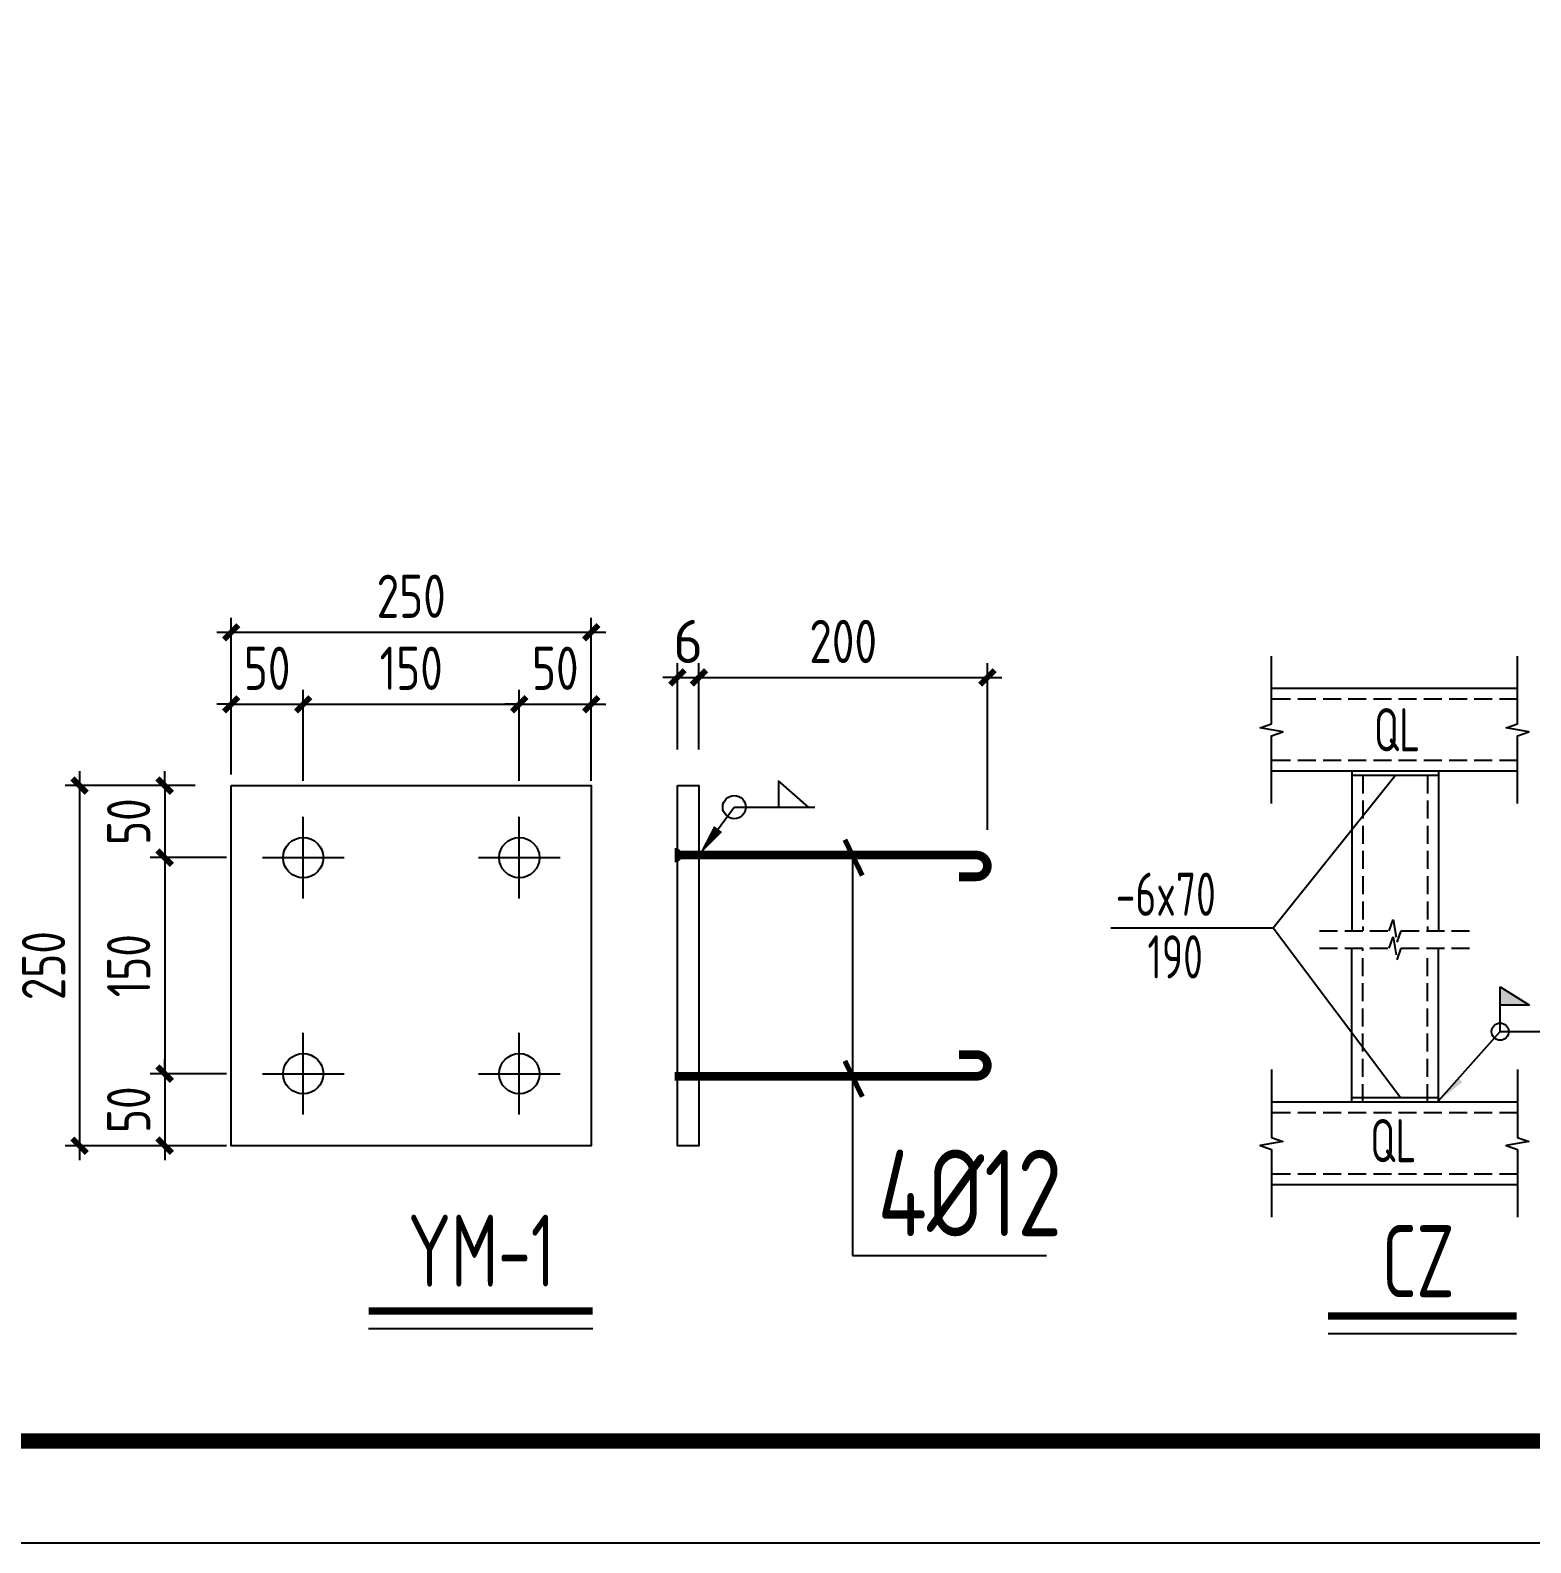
# Model space of a CAD drawing. Extents: x -33967 to 1773478, y -1022458 to -784650.
# Drawn here: x 1446632 to 1467464, y -1022458 to -1001458 of the extents above; entities that cross this region are included whole.
import ezdxf

# ---------------------------------------------------------------- set-up
doc = ezdxf.new("R2010")
doc.units = 0
doc.header["$LTSCALE"] = 1000
doc.header["$MEASUREMENT"] = 0
doc.linetypes.add('DASH', pattern=[0.35, 0.25, -0.1])
for name, color, linetype in [('AXIS', 3, 'Continuous'), ('LT', 27, 'Continuous'), ('PUB_DIM', 3, 'Continuous'), ('PUB_TITLE', 4, 'Continuous'), ('PZ', 202, 'Continuous'), ('REIN', 1, 'Continuous'), ('TEXT', 7, 'Continuous'), ('THIN', 7, 'Continuous'), ('框线', 252, 'Continuous')]:
    doc.layers.add(name, color=color, linetype=linetype)
doc.styles.add('TSSD_Dimension', font='Tssdeng.shx', dxfattribs={"width": 0.8, "bigfont": 'hztxt.shx'})
doc.styles.add('TSSD_Label', font='tssdeng.shx', dxfattribs={"width": 0.7, "bigfont": 'hztxt.shx'})
doc.dimstyles.new('TSSD_20_200', dxfattribs={"dimtxt": 600, "dimasz": 200, "dimexe": 200, "dimexo": 500, "dimgap": 200, "dimtad": 1, "dimdec": 0, "dimlfac": 0.05, "dimzin": 0, "dimdsep": 46, "dimtxsty": 'TSSD_Dimension', "dimblk": 'ARCHTICK', "dimblk1": 'ARCHTICK', "dimblk2": 'ARCHTICK', "dimcen": 0, "dimdle": 200, "dimclrt": 7, "dimadec": 0, "dimazin": 0, "dimtfac": 1, "dimtdec": 0, "dimtix": 1, "dimtmove": 2, "dimatfit": 3, "dimfxl": 1, "dimtolj": 1, "dimtzin": 0, "dimarcsym": 0})

# ---------------------------------------------------------------- blocks, each defined once
blk = doc.blocks.new('_ARROW')
blk.add_solid([(0, 0), (-1, 0.1), (-1, -0.1)])
blk = doc.blocks.new('_ArchTick')
at = {"color": 0, "linetype": 'ByBlock', "const_width": 0.4}
blk.add_lwpolyline([(-0.5, -0.5), (0.5, 0.5)], dxfattribs=at)
blk = doc.blocks.new('*D1920')
at = {"layer": 'AXIS', "color": 0, "linetype": 'ByBlock', "lineweight": -2, "transparency": 16777216}
for p, q in [((1449421, -1011794), (1449421, -1010617)), ((1450421, -1011880), (1450421, -1010617)), ((1449421, -1010817), (1449221, -1010817)), ((1449421, -1010817), (1450421, -1010817)), ((1450421, -1010817), (1450621, -1010817))]:
    blk.add_line(p, q, dxfattribs=at)
at = {"layer": 'Defpoints', "color": 0, "linetype": 'ByBlock', "transparency": 16777216}
for p in [(1450421, -1010817), (1449421, -1012294), (1450421, -1012380)]:
    blk.add_point(p, dxfattribs=at)
at = {"layer": 'AXIS', "color": 0, "linetype": 'ByBlock', "lineweight": -2, "transparency": 16777216, "xscale": 200, "yscale": 200, "zscale": 200}
blk.add_blockref('_ArchTick', (1449421, -1010817), dxfattribs=at)
at = {"layer": 'AXIS', "color": 0, "linetype": 'ByBlock', "lineweight": -2, "transparency": 16777216, "xscale": 200, "yscale": 200, "zscale": 200, "rotation": 180}
blk.add_blockref('_ArchTick', (1450421, -1010817), dxfattribs=at)
at = {"layer": 'AXIS', "color": 7, "linetype": 'ByBlock', "transparency": 16777216, "insert": (1449921, -1010317), "char_height": 600, "attachment_point": 5, "style": 'TSSD_Dimension'}
blk.add_mtext('\\A1;50', dxfattribs=at)
blk = doc.blocks.new('*D1921')
at = {"layer": 'AXIS', "color": 0, "linetype": 'ByBlock', "lineweight": -2, "transparency": 16777216}
for p, q in [((1450421, -1011880), (1450421, -1010617)), ((1453421, -1011880), (1453421, -1010617)), ((1450221, -1010817), (1453621, -1010817))]:
    blk.add_line(p, q, dxfattribs=at)
at = {"layer": 'Defpoints', "color": 0, "linetype": 'ByBlock', "transparency": 16777216}
for p in [(1453421, -1010817), (1450421, -1012380), (1453421, -1012380)]:
    blk.add_point(p, dxfattribs=at)
at = {"layer": 'AXIS', "color": 0, "linetype": 'ByBlock', "lineweight": -2, "transparency": 16777216, "xscale": 200, "yscale": 200, "zscale": 200, "rotation": 180}
blk.add_blockref('_ArchTick', (1450421, -1010817), dxfattribs=at)
at = {"layer": 'AXIS', "color": 0, "linetype": 'ByBlock', "lineweight": -2, "transparency": 16777216, "xscale": 200, "yscale": 200, "zscale": 200}
blk.add_blockref('_ArchTick', (1453421, -1010817), dxfattribs=at)
at = {"layer": 'AXIS', "color": 7, "linetype": 'ByBlock', "transparency": 16777216, "insert": (1451921, -1010317), "char_height": 600, "attachment_point": 5, "style": 'TSSD_Dimension'}
blk.add_mtext('\\A1;150', dxfattribs=at)
blk = doc.blocks.new('*D1922')
at = {"layer": 'AXIS', "color": 0, "linetype": 'ByBlock', "lineweight": -2, "transparency": 16777216}
for p, q in [((1453421, -1011880), (1453421, -1010617)), ((1454421, -1011880), (1454421, -1010617)), ((1453421, -1010817), (1453221, -1010817)), ((1453421, -1010817), (1454421, -1010817)), ((1454421, -1010817), (1454621, -1010817))]:
    blk.add_line(p, q, dxfattribs=at)
at = {"layer": 'Defpoints', "color": 0, "linetype": 'ByBlock', "transparency": 16777216}
for p in [(1454421, -1010817), (1453421, -1012380), (1454421, -1012380)]:
    blk.add_point(p, dxfattribs=at)
at = {"layer": 'AXIS', "color": 0, "linetype": 'ByBlock', "lineweight": -2, "transparency": 16777216, "xscale": 200, "yscale": 200, "zscale": 200}
blk.add_blockref('_ArchTick', (1453421, -1010817), dxfattribs=at)
at = {"layer": 'AXIS', "color": 0, "linetype": 'ByBlock', "lineweight": -2, "transparency": 16777216, "xscale": 200, "yscale": 200, "zscale": 200, "rotation": 180}
blk.add_blockref('_ArchTick', (1454421, -1010817), dxfattribs=at)
at = {"layer": 'AXIS', "color": 7, "linetype": 'ByBlock', "transparency": 16777216, "insert": (1453921, -1010317), "char_height": 600, "attachment_point": 5, "style": 'TSSD_Dimension'}
blk.add_mtext('\\A1;50', dxfattribs=at)
blk = doc.blocks.new('*D1923')
at = {"layer": 'AXIS', "color": 0, "linetype": 'ByBlock', "lineweight": -2, "transparency": 16777216}
for p, q in [((1449421, -1011446), (1449421, -1009617)), ((1454421, -1011446), (1454421, -1009617)), ((1449221, -1009817), (1454621, -1009817))]:
    blk.add_line(p, q, dxfattribs=at)
at = {"layer": 'Defpoints', "color": 0, "linetype": 'ByBlock', "transparency": 16777216}
for p in [(1454421, -1009817), (1449421, -1011946), (1454421, -1011946)]:
    blk.add_point(p, dxfattribs=at)
at = {"layer": 'AXIS', "color": 0, "linetype": 'ByBlock', "lineweight": -2, "transparency": 16777216, "xscale": 200, "yscale": 200, "zscale": 200, "rotation": 180}
blk.add_blockref('_ArchTick', (1449421, -1009817), dxfattribs=at)
at = {"layer": 'AXIS', "color": 0, "linetype": 'ByBlock', "lineweight": -2, "transparency": 16777216, "xscale": 200, "yscale": 200, "zscale": 200}
blk.add_blockref('_ArchTick', (1454421, -1009817), dxfattribs=at)
at = {"layer": 'AXIS', "color": 7, "linetype": 'ByBlock', "transparency": 16777216, "insert": (1451921, -1009317), "char_height": 600, "attachment_point": 5, "style": 'TSSD_Dimension'}
blk.add_mtext('\\A1;250', dxfattribs=at)
blk = doc.blocks.new('*D1924')
at = {"layer": 'AXIS', "color": 0, "linetype": 'ByBlock', "lineweight": -2, "transparency": 16777216}
for p, q in [((1448498, -1011946), (1448498, -1011746)), ((1448921, -1011946), (1448298, -1011946)), ((1448498, -1011946), (1448498, -1012946)), ((1449355, -1012946), (1448298, -1012946)), ((1448498, -1012946), (1448498, -1013146))]:
    blk.add_line(p, q, dxfattribs=at)
at = {"layer": 'Defpoints', "color": 0, "linetype": 'ByBlock', "transparency": 16777216}
for p in [(1449421, -1011946), (1448498, -1012946), (1449855, -1012946)]:
    blk.add_point(p, dxfattribs=at)
at = {"layer": 'AXIS', "color": 0, "linetype": 'ByBlock', "lineweight": -2, "transparency": 16777216, "xscale": 200, "yscale": 200, "zscale": 200}
for p, rotation in [((1448498, -1011946), 270), ((1448498, -1012946), 90)]:
    blk.add_blockref('_ArchTick', p, dxfattribs=dict(at, rotation=rotation))
at = {"layer": 'AXIS', "color": 7, "linetype": 'ByBlock', "transparency": 16777216, "insert": (1447998, -1012446), "char_height": 600, "attachment_point": 5, "rotation": 90, "style": 'TSSD_Dimension'}
blk.add_mtext('\\A1;50', dxfattribs=at)
blk = doc.blocks.new('*D1925')
at = {"layer": 'AXIS', "color": 0, "linetype": 'ByBlock', "lineweight": -2, "transparency": 16777216}
for p, q in [((1448498, -1012746), (1448498, -1016146)), ((1449355, -1012946), (1448298, -1012946)), ((1449355, -1015946), (1448298, -1015946))]:
    blk.add_line(p, q, dxfattribs=at)
at = {"layer": 'Defpoints', "color": 0, "linetype": 'ByBlock', "transparency": 16777216}
for p in [(1449855, -1012946), (1448498, -1015946), (1449855, -1015946)]:
    blk.add_point(p, dxfattribs=at)
at = {"layer": 'AXIS', "color": 0, "linetype": 'ByBlock', "lineweight": -2, "transparency": 16777216, "xscale": 200, "yscale": 200, "zscale": 200}
for p, rotation in [((1448498, -1012946), 90), ((1448498, -1015946), 270)]:
    blk.add_blockref('_ArchTick', p, dxfattribs=dict(at, rotation=rotation))
at = {"layer": 'AXIS', "color": 7, "linetype": 'ByBlock', "transparency": 16777216, "insert": (1447998, -1014446), "char_height": 600, "attachment_point": 5, "rotation": 90, "style": 'TSSD_Dimension'}
blk.add_mtext('\\A1;150', dxfattribs=at)
blk = doc.blocks.new('*D1926')
at = {"layer": 'AXIS', "color": 0, "linetype": 'ByBlock', "lineweight": -2, "transparency": 16777216}
for p, q in [((1448498, -1015946), (1448498, -1015746)), ((1449355, -1015946), (1448298, -1015946)), ((1448498, -1015946), (1448498, -1016946)), ((1449355, -1016946), (1448298, -1016946)), ((1448498, -1016946), (1448498, -1017146))]:
    blk.add_line(p, q, dxfattribs=at)
at = {"layer": 'Defpoints', "color": 0, "linetype": 'ByBlock', "transparency": 16777216}
for p in [(1449855, -1015946), (1448498, -1016946), (1449855, -1016946)]:
    blk.add_point(p, dxfattribs=at)
at = {"layer": 'AXIS', "color": 0, "linetype": 'ByBlock', "lineweight": -2, "transparency": 16777216, "xscale": 200, "yscale": 200, "zscale": 200}
for p, rotation in [((1448498, -1015946), 270), ((1448498, -1016946), 90)]:
    blk.add_blockref('_ArchTick', p, dxfattribs=dict(at, rotation=rotation))
at = {"layer": 'AXIS', "color": 7, "linetype": 'ByBlock', "transparency": 16777216, "insert": (1447998, -1016446), "char_height": 600, "attachment_point": 5, "rotation": 90, "style": 'TSSD_Dimension'}
blk.add_mtext('\\A1;50', dxfattribs=at)
blk = doc.blocks.new('*D1927')
at = {"layer": 'AXIS', "color": 0, "linetype": 'ByBlock', "lineweight": -2, "transparency": 16777216}
for p, q in [((1447317, -1011746), (1447317, -1017146)), ((1448921, -1011946), (1447117, -1011946)), ((1448921, -1016946), (1447117, -1016946))]:
    blk.add_line(p, q, dxfattribs=at)
at = {"layer": 'Defpoints', "color": 0, "linetype": 'ByBlock', "transparency": 16777216}
for p in [(1449421, -1011946), (1447317, -1016946), (1449421, -1016946)]:
    blk.add_point(p, dxfattribs=at)
at = {"layer": 'AXIS', "color": 0, "linetype": 'ByBlock', "lineweight": -2, "transparency": 16777216, "xscale": 200, "yscale": 200, "zscale": 200}
for p, rotation in [((1447317, -1011946), 90), ((1447317, -1016946), 270)]:
    blk.add_blockref('_ArchTick', p, dxfattribs=dict(at, rotation=rotation))
at = {"layer": 'AXIS', "color": 7, "linetype": 'ByBlock', "transparency": 16777216, "insert": (1446817, -1014446), "char_height": 600, "attachment_point": 5, "rotation": 90, "style": 'TSSD_Dimension'}
blk.add_mtext('\\A1;250', dxfattribs=at)
blk = doc.blocks.new('*D1928')
at = {"layer": 'AXIS', "color": 0, "linetype": 'ByBlock', "lineweight": -2, "transparency": 16777216}
for p, q in [((1455616, -1011446), (1455616, -1010244)), ((1455916, -1011446), (1455916, -1010244)), ((1455616, -1010444), (1455416, -1010444)), ((1455616, -1010444), (1455916, -1010444)), ((1455916, -1010444), (1456116, -1010444))]:
    blk.add_line(p, q, dxfattribs=at)
at = {"layer": 'Defpoints', "color": 0, "linetype": 'ByBlock', "transparency": 16777216}
for p in [(1455916, -1010444), (1455616, -1011946), (1455916, -1011946)]:
    blk.add_point(p, dxfattribs=at)
at = {"layer": 'AXIS', "color": 0, "linetype": 'ByBlock', "lineweight": -2, "transparency": 16777216, "xscale": 200, "yscale": 200, "zscale": 200}
blk.add_blockref('_ArchTick', (1455616, -1010444), dxfattribs=at)
at = {"layer": 'AXIS', "color": 0, "linetype": 'ByBlock', "lineweight": -2, "transparency": 16777216, "xscale": 200, "yscale": 200, "zscale": 200, "rotation": 180}
blk.add_blockref('_ArchTick', (1455916, -1010444), dxfattribs=at)
at = {"layer": 'AXIS', "color": 7, "linetype": 'ByBlock', "transparency": 16777216, "insert": (1455766, -1009944), "char_height": 600, "attachment_point": 5, "style": 'TSSD_Dimension'}
blk.add_mtext('\\A1;{\\W1;6}', dxfattribs=at)
blk = doc.blocks.new('*D1929')
at = {"layer": 'AXIS', "color": 0, "linetype": 'ByBlock', "lineweight": -2, "transparency": 16777216}
for p, q in [((1455916, -1011446), (1455916, -1010244)), ((1459920, -1012562), (1459920, -1010244)), ((1455716, -1010444), (1460120, -1010444))]:
    blk.add_line(p, q, dxfattribs=at)
at = {"layer": 'Defpoints', "color": 0, "linetype": 'ByBlock', "transparency": 16777216}
for p in [(1459920, -1010444), (1455916, -1011946), (1459920, -1013062)]:
    blk.add_point(p, dxfattribs=at)
at = {"layer": 'AXIS', "color": 0, "linetype": 'ByBlock', "lineweight": -2, "transparency": 16777216, "xscale": 200, "yscale": 200, "zscale": 200, "rotation": 180}
blk.add_blockref('_ArchTick', (1455916, -1010444), dxfattribs=at)
at = {"layer": 'AXIS', "color": 0, "linetype": 'ByBlock', "lineweight": -2, "transparency": 16777216, "xscale": 200, "yscale": 200, "zscale": 200}
blk.add_blockref('_ArchTick', (1459920, -1010444), dxfattribs=at)
at = {"layer": 'AXIS', "color": 7, "linetype": 'ByBlock', "transparency": 16777216, "insert": (1457918, -1009944), "char_height": 600, "attachment_point": 5, "style": 'TSSD_Dimension'}
blk.add_mtext('\\A1;200', dxfattribs=at)

msp = doc.modelspace()

# ---------------------------------------------------------------- hatches: boundary and pattern name
at = {"layer": 'AXIS', "linetype": 'ByBlock'}
msp.add_hatch(color=256, dxfattribs=at).paths.add_polyline_path([(1467445.4, -1014993.8), (1467038.6, -1014741.1), (1467038.6, -1014993.8)])

# ---------------------------------------------------------------- linework, layer by layer
at = {"color": 1, "const_width": 120.7}
for points in [[(1455580, -1012910.9), (1459768.9, -1012910.9, -1), (1459768.9, -1013212.6), (1459527.5, -1013212.6)], [(1455580, -1015982), (1459768.9, -1015982, 1), (1459768.9, -1015680.3), (1459527.5, -1015680.3)]]:
    msp.add_lwpolyline(points, format="xyb", dxfattribs=at)
at = {"color": 3, "const_width": 100}
for points in [[(1451330.1, -1019241.9), (1454442.2, -1019241.9)], [(1464649.4, -1019310.9), (1467267.8, -1019310.9)]]:
    msp.add_lwpolyline(points, dxfattribs=at)
at = {"color": 3}
for points in [[(1451330.1, -1019481.9), (1454442.2, -1019481.9)], [(1464649.4, -1019550.9), (1467267.8, -1019550.9)]]:
    msp.add_lwpolyline(points, dxfattribs=at)
msp.add_circle((1456405.9, -1012245.2), 160.4)
at = {"layer": 'AXIS', "linetype": 'ByBlock'}
for p, q in [((1463885.7, -1013922.1), (1465581.1, -1011803.6)), ((1458045.5, -1012910.9), (1458045.5, -1018472.3)), ((1461634.4, -1013922.1), (1463885.7, -1013922.1)), ((1463885.7, -1013922.1), (1465658.2, -1016281.8)), ((1467038.6, -1015362.2), (1467038.6, -1014741.1)), ((1467038.6, -1014741.1), (1467445.4, -1014993.8)), ((1467445.4, -1014993.8), (1467038.6, -1014993.8)), ((1467038.6, -1015362.2), (1468591.4, -1015362.2)), ((1458045.5, -1018472.3), (1460739.1, -1018472.3))]:
    msp.add_line(p, q, dxfattribs=at)
at = {"layer": 'AXIS', "linetype": 'ByBlock', "const_width": 70.4}
for points in [[(1458183.5, -1013195.1), (1457942.1, -1012697.8)], [(1458183.5, -1016266.2), (1457942.1, -1015768.9)]]:
    msp.add_lwpolyline(points, dxfattribs=at)
at = {"layer": 'AXIS', "linetype": 'ByBlock'}
msp.add_lwpolyline([(1466181.2, -1016322.9), (1467038.6, -1015362.2)], dxfattribs=at)
msp.add_circle((1467038.6, -1015362.2), 119.1, dxfattribs=at)
at = {"layer": 'LT'}
for p, q in [((1467279.7, -1010596.8), (1463864.9, -1010596.8)), ((1467279.7, -1011745.5), (1463864.9, -1011745.5)), ((1464981, -1011745.5), (1464981, -1013963.7)), ((1466181.2, -1011745.5), (1466181.2, -1013963.7)), ((1466181.2, -1011803.6), (1464981, -1011803.6)), ((1464981, -1016339.9), (1464981, -1014205.2)), ((1466181.2, -1016339.9), (1466181.2, -1014205.2)), ((1467279.7, -1016339.9), (1463864.9, -1016339.9)), ((1466181.2, -1016281.8), (1464981, -1016281.8)), ((1467279.7, -1017488.6), (1463864.9, -1017488.6))]:
    msp.add_line(p, q, dxfattribs=at)
at = {"layer": 'LT', "color": 8, "linetype": 'DASH'}
for p, q in [((1467279.7, -1010746.8), (1463864.9, -1010746.8)), ((1467279.7, -1011595.5), (1463864.9, -1011595.5)), ((1465131, -1011803.6), (1465131, -1013963.7)), ((1466031.2, -1011803.6), (1466031.2, -1013963.7)), ((1465131, -1016339.9), (1465131, -1014205.2)), ((1466031.2, -1016339.9), (1466031.2, -1014244)), ((1467279.7, -1016489.9), (1463864.9, -1016489.9)), ((1467279.7, -1017338.6), (1463864.9, -1017338.6))]:
    msp.add_line(p, q, dxfattribs=at)
at = {"layer": 'LT'}
for points in [[(1463864.9, -1012195.5), (1463864.9, -1011255.5), (1464022.4, -1011198.2), (1463707.4, -1011142.6), (1463864.9, -1011086.7), (1463864.9, -1010146.8)], [(1467279.7, -1012195.5), (1467279.7, -1011255.5), (1467437.2, -1011198.2), (1467122.2, -1011142.6), (1467279.7, -1011086.7), (1467279.7, -1010146.8)], [(1463864.9, -1015889.9), (1463864.9, -1016829.9), (1464022.4, -1016887.2), (1463707.4, -1016942.8), (1463864.9, -1016998.7), (1463864.9, -1017938.6)], [(1467279.7, -1015889.9), (1467279.7, -1016829.9), (1467437.2, -1016887.2), (1467122.2, -1016942.8), (1467279.7, -1016998.7), (1467279.7, -1017938.6)]]:
    msp.add_lwpolyline(points, dxfattribs=at)
at = {"layer": 'LT', "color": 8, "linetype": 'DASH'}
for points in [[(1464531, -1013963.7), (1465496.7, -1013963.7), (1465554, -1013806.2), (1465609.6, -1014121.2), (1465665.4, -1013963.7), (1466631.2, -1013963.7)], [(1464531, -1014205.2), (1465496.7, -1014205.2), (1465554, -1014047.7), (1465609.6, -1014362.7), (1465665.4, -1014205.2), (1466631.2, -1014205.2)]]:
    msp.add_lwpolyline(points, dxfattribs=at)
at = {"layer": 'PUB_TITLE'}
msp.add_lwpolyline([(1394494.4, -1022458.4), (1513294.4, -1022458.4), (1513294.4, -938458.4), (1394494.4, -938458.4)], close=True, dxfattribs=at)
at = {"layer": 'PUB_TITLE', "const_width": 212.1}
msp.add_lwpolyline([(1397314.7, -1021044.2), (1397314.7, -939872.6), (1511294.4, -939872.6), (1511294.4, -1021044.2)], close=True, dxfattribs=at)
at = {"layer": 'PZ'}
for points in [[(1449421.2, -1011946.4), (1454421.2, -1011946.4), (1454421.2, -1016946.4), (1449421.2, -1016946.4)], [(1455615.6, -1011946.4), (1455915.6, -1011946.4), (1455915.6, -1016946.4), (1455615.6, -1016946.4)]]:
    msp.add_lwpolyline(points, close=True, dxfattribs=at)
at = {"layer": 'REIN', "color": 1, "const_width": 100.6}
msp.add_lwpolyline([(1455580, -1012961.2, 0.4142136), (1455630.3, -1012910.9, 0.4142136), (1455580, -1012860.6, 1)], format="xyb", dxfattribs=at)
at = {"layer": 'THIN'}
for p, q in [((1457019.7, -1011881.9), (1457019.7, -1012244.3)), ((1457437.3, -1012244.3), (1457019.7, -1011881.9)), ((1455915.6, -1012910.9), (1456405.9, -1012245.2)), ((1456405.9, -1012245.2), (1456818.8, -1012245.2)), ((1456405.9, -1012245.2), (1457524.3, -1012245.2))]:
    msp.add_line(p, q, dxfattribs=at)
msp.add_lwpolyline([(1455915.6, -1012910.9, 0, 140.8, 0), (1456181.6, -1012549.6, 140.8, 140.8, 0)], format="xyseb", dxfattribs=at)
at = {"layer": '框线'}
for p, q in [((1450421.2, -1013513), (1450421.2, -1012379.9)), ((1453421.2, -1013513), (1453421.2, -1012379.9)), ((1449854.7, -1012946.4), (1450987.8, -1012946.4)), ((1452854.7, -1012946.4), (1453987.8, -1012946.4)), ((1450421.2, -1016513), (1450421.2, -1015379.9)), ((1453421.2, -1016513), (1453421.2, -1015379.9)), ((1449854.7, -1015946.4), (1450987.8, -1015946.4)), ((1452854.7, -1015946.4), (1453987.8, -1015946.4))]:
    msp.add_line(p, q, dxfattribs=at)
for centre in [(1450421.2, -1012946.4), (1453421.2, -1012946.4), (1450421.2, -1015946.4), (1453421.2, -1015946.4)]:
    msp.add_circle(centre, 280, dxfattribs=at)

# ---------------------------------------------------------------- block references
at = {"color": 4, "linetype": 'ByBlock', "xscale": 418.3335519321885, "yscale": 418.3335519321885, "zscale": 418.3335519321885, "rotation": 223.6897339213058}
msp.add_blockref('_ARROW', (1466181.2, -1016322.9), dxfattribs=at)

# ---------------------------------------------------------------- texts
at = {"layer": 'PUB_DIM', "color": 7, "style": 'TSSD_Dimension', "width": 0.8}
msp.add_text('4%%C12', height=1200, dxfattribs=at).set_placement((1458394, -1018202.7))
at = {"layer": 'TEXT', "style": 'TSSD_Label', "width": 0.7}
for s, p in [('YM-1', (1451874.8, -1018902.4)), ('CZ', (1465398.7, -1019048.9))]:
    msp.add_text(s, height=1000, dxfattribs=at).set_placement(p)
at = {"layer": 'THIN', "style": 'TSSD_Dimension', "width": 0.7}
for s, p in [('QL', (1465287.4, -1011469.9)), ('-6x70', (1461701.8, -1013754.4)), ('190', (1462142, -1014623.7)), ('QL', (1465236.1, -1017174.8))]:
    msp.add_text(s, height=600, dxfattribs=at).set_placement(p)

# ---------------------------------------------------------------- dimensions: what is measured, and where the dimension line sits
at = {"layer": 'AXIS', "linetype": 'ByBlock'}
for base, p1, p2, picture, middle in [((1454421.2, -1009817.1), (1449421.2, -1011946.4), (1454421.2, -1011946.4), '*D1923', (1451921.2, -1009317.1)), ((1459919.7, -1010444.2), (1455915.6, -1011946.4), (1459919.7, -1013061.7), '*D1929', (1457917.6, -1009944.2)), ((1450421.2, -1010816.9), (1449421.2, -1012294.4), (1450421.2, -1012379.9), '*D1920', (1449921.2, -1010316.9)), ((1453421.2, -1010816.9), (1450421.2, -1012379.9), (1453421.2, -1012379.9), '*D1921', (1451921.2, -1010316.9)), ((1454421.2, -1010816.9), (1453421.2, -1012379.9), (1454421.2, -1012379.9), '*D1922', (1453921.2, -1010316.9))]:
    dim = msp.add_linear_dim(base=base, p1=p1, p2=p2, dimstyle='TSSD_20_200', dxfattribs=at)
    dim.commit()
    dim.dimension.update_dxf_attribs({"geometry": picture, "text_midpoint": middle})
dim = msp.add_linear_dim(base=(1455915.6, -1010444.2), p1=(1455615.6, -1011946.4), p2=(1455915.6, -1011946.4), text='{\\W1;6}', dimstyle='TSSD_20_200', dxfattribs=at)
dim.commit()
dim.dimension.update_dxf_attribs({"geometry": '*D1928', "text_midpoint": (1455765.6, -1009944.2)})
for base, p1, p2, picture, middle in [((1447316.9, -1016946.4), (1449421.2, -1011946.4), (1449421.2, -1016946.4), '*D1927', (1446816.9, -1014446.4)), ((1448498.3, -1012946.4), (1449421.2, -1011946.4), (1449854.7, -1012946.4), '*D1924', (1447998.3, -1012446.4)), ((1448498.3, -1015946.4), (1449854.7, -1012946.4), (1449854.7, -1015946.4), '*D1925', (1447998.3, -1014446.4)), ((1448498.3, -1016946.4), (1449854.7, -1015946.4), (1449854.7, -1016946.4), '*D1926', (1447998.3, -1016446.4))]:
    dim = msp.add_linear_dim(base=base, p1=p1, p2=p2, angle=90, dimstyle='TSSD_20_200', dxfattribs=at)
    dim.commit()
    dim.dimension.update_dxf_attribs({"geometry": picture, "text_midpoint": middle})

doc.saveas('drawing.dxf')
